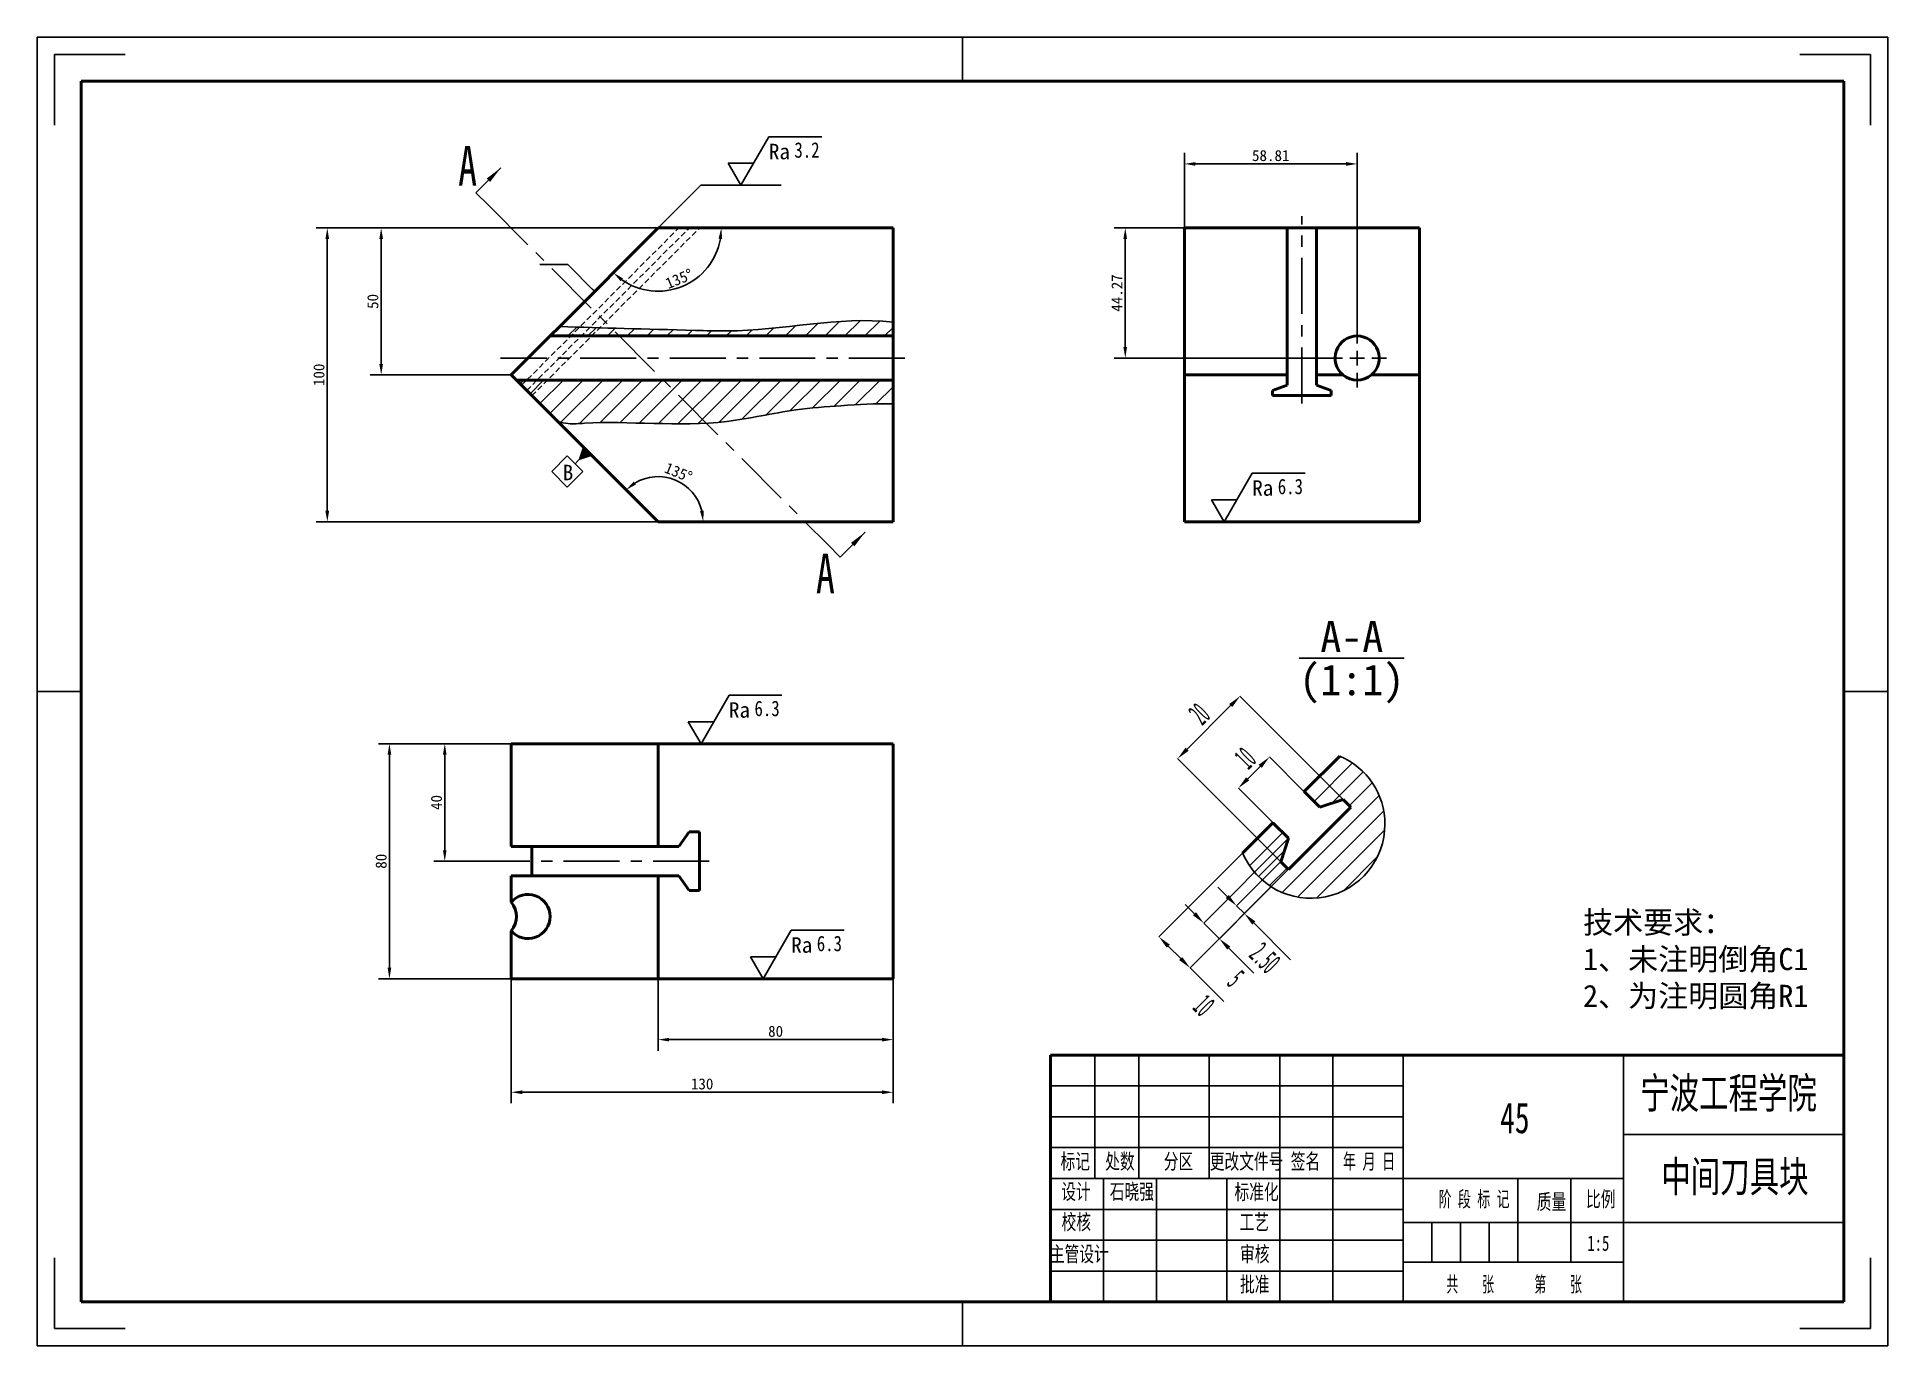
# Model space of a CAD drawing. Header units: millimetres. Extents: x 669 to 1089, y 34 to 331.
import ezdxf

# ---------------------------------------------------------------- set-up
doc = ezdxf.new("R2010")
doc.units = ezdxf.units.MM
doc.header["$PDSIZE"] = -1
doc.linetypes.add('CENTERX2', pattern=[20.32, 12.7, -2.54, 2.54, -2.54])
doc.linetypes.add('HIDDEN', pattern=[1.905, 1.27, -0.635])
for name, color, linetype in [('中心线', 1, 'CENTERX2'), ('剖面线', 4, 'Continuous'), ('尺寸线', 3, 'Continuous'), ('文字', 6, 'Continuous'), ('符号', 4, 'Continuous'), ('细实线', 7, 'Continuous'), ('虚线', 7, 'HIDDEN')]:
    doc.layers.add(name, color=color, linetype=linetype)
doc.layers.add('内框', color=7, linetype='Continuous', lineweight=25)
doc.layers.add('粗实线', color=255, linetype='Continuous', lineweight=50)
doc.styles.add('SLDTEXTSTYLE0', font='TXT', dxfattribs={"width": 0.7, "bigfont": 'bigfont'})
doc.styles.add('SLDTEXTSTYLE1', font='TXT', dxfattribs={"width": 0.7})
doc.styles.add('SLDTEXTSTYLE2', font='TXT', dxfattribs={"width": 0.566667, "bigfont": 'bigfont'})
doc.styles.add('SLDTEXTSTYLE3', font='TXT', dxfattribs={"width": 0.614286, "bigfont": 'bigfont'})
doc.styles.add('SLDTEXTSTYLE4', font='TXT', dxfattribs={"width": 0.62, "bigfont": 'bigfont'})
doc.styles.add('SLDTEXTSTYLE6', font='TXT', dxfattribs={"width": 0.44421})
doc.dimstyles.new('SLDDIMSTYLE3', dxfattribs={"dimtxt": 0.18, "dimasz": 0.8, "dimexe": 0, "dimexo": 0.0625, "dimgap": 0, "dimtad": 0, "dimtih": 1, "dimtoh": 1, "dimdec": 0, "dimrnd": 1e-09, "dimzin": 0, "dimdsep": 46, "dimtxsty": 'Standard', "dimblk1": 'DOT', "dimblk2": 'DOT', "dimsah": 1, "dimcen": 0.09, "dimadec": 0, "dimazin": 0, "dimtfac": 0.8, "dimtdec": 0, "dimtofl": 0, "dimtmove": 0, "dimatfit": 3, "dimldrblk": 'DOT', "dimfxl": 0, "dimfrac": 2, "dimtolj": 1, "dimtzin": 0, "dimarcsym": 0})
doc.dimstyles.new('SLDDIMSTYLE4', dxfattribs={"dimtxt": 5, "dimasz": 3, "dimexe": 0, "dimexo": 0.0625, "dimgap": 1.25, "dimtad": 2, "dimrnd": 1e-09, "dimzin": 12, "dimdsep": 46, "dimtxsty": 'SLDTEXTSTYLE6', "dimsah": 1, "dimcen": 0.09, "dimadec": 0, "dimazin": 3, "dimtfac": 1, "dimtdec": 3, "dimtmove": 0, "dimatfit": 0, "dimfxl": 0, "dimfrac": 2, "dimtolj": 1, "dimtzin": 12, "dimarcsym": 0})
doc.dimstyles.new('SLDDIMSTYLE5', dxfattribs={"dimtxt": 5, "dimasz": 3, "dimexe": 0, "dimexo": 0.0625, "dimgap": 1.25, "dimtad": 2, "dimrnd": 1e-09, "dimzin": 12, "dimdsep": 46, "dimtxsty": 'SLDTEXTSTYLE6', "dimsah": 1, "dimcen": 0.09, "dimadec": 0, "dimazin": 3, "dimtfac": 1, "dimtdec": 3, "dimtofl": 0, "dimtmove": 0, "dimatfit": 3, "dimfxl": 0, "dimfrac": 2, "dimtolj": 1, "dimtzin": 12, "dimarcsym": 0})
doc.dimstyles.new('SLDDIMSTYLE6', dxfattribs={"dimtxt": 5, "dimasz": 3, "dimexe": 0, "dimexo": 0.0625, "dimgap": 1.25, "dimtad": 2, "dimrnd": 1e-09, "dimzin": 4, "dimdsep": 46, "dimtxsty": 'SLDTEXTSTYLE6', "dimsah": 1, "dimcen": 0.09, "dimadec": 0, "dimazin": 1, "dimtfac": 1, "dimtdec": 3, "dimtmove": 0, "dimatfit": 0, "dimfxl": 0, "dimfrac": 2, "dimtolj": 1, "dimtzin": 12, "dimarcsym": 0})
doc.dimstyles.new('副本 ISO-25', dxfattribs={"dimtxt": 2.5, "dimasz": 2.5, "dimexe": 2.5, "dimexo": 0, "dimtad": 1, "dimtoh": 1, "dimlfac": 1.5, "dimdsep": 46, "dimtxsty": 'Standard', "dimcen": 2.5, "dimclrd": 3, "dimclre": 3, "dimadec": 0, "dimazin": 0, "dimtfac": 1, "dimtmove": 0, "dimatfit": 3, "dimfxl": 0, "dimarcsym": 0})
pattern_1 = [(45, (681.826, 38.943), (-2.245064, 2.245064), [])]

# ---------------------------------------------------------------- blocks, each defined once
blk = doc.blocks.new('_Dot')
at = {"color": 0, "linetype": 'ByBlock', "lineweight": -2}
blk.add_line((-0.5, 0), (-1, 0), dxfattribs=at)
at = {"color": 0, "linetype": 'ByBlock', "const_width": 0.5}
blk.add_lwpolyline([(-0.25, 0, 1), (0.25, 0, 1)], format="xyb", close=True, dxfattribs=at)
blk = doc.blocks.new('SW_CENTERMARKSYMBOL_0')
at = {"layer": '中心线', "color": 0}
for p, q in [((0, 3.33), (0, 6.67)), ((-3.33, 0), (-6.67, 0)), ((0, 0), (-1.67, 0)), ((0, 0), (0, 1.67)), ((0, 0), (0, -1.67)), ((0, 0), (1.67, 0)), ((3.33, 0), (6.67, 0)), ((0, -3.33), (0, -6.67))]:
    blk.add_line(p, q, dxfattribs=at)
blk = doc.blocks.new('SW_HATCH_0')
at = {"layer": '剖面线', "color": 0}
for p, q in [((0, 0), (8.73, 8.73)), ((4.15, -0.34), (11.19, 6.7)), ((8.03, -0.95), (13.22, 4.24)), ((-7.19, -20.66), (14.79, 1.32)), ((-3.73, -21.69), (15.82, -2.14)), ((-14.61, -14.61), (-7.07, -7.07)), ((0.53, -21.92), (16.05, -6.4)), ((-12.57, -17.06), (-6.74, -11.23)), ((6.7, -20.24), (14.37, -12.57)), ((-10.11, -19.09), (-6.12, -15.1))]:
    blk.add_line(p, q, dxfattribs=at)
blk = doc.blocks.new('_D_10')
at = {"layer": 'Defpoints', "color": 0}
for p in [(941.75, 160.89), (956.67, 160.12), (949.6, 153.05)]:
    blk.add_point(p, dxfattribs=at)
at = {"layer": '尺寸线', "color": 0, "lineweight": -2}
for p, q in [((946.7, 165.84), (943.87, 163.02)), ((956.63, 160.16), (948.82, 167.97)), ((949.56, 153.09), (941.75, 160.89))]:
    blk.add_line(p, q, dxfattribs=at)
at = {"layer": '尺寸线', "color": 0}
for points in [[(946.35, 166.2), (947.06, 165.49), (948.82, 167.97)], [(943.52, 163.37), (944.23, 162.66), (941.75, 160.89)]]:
    blk.add_solid(points, dxfattribs=at)
at = {"layer": '尺寸线', "color": 0, "insert": (941.52, 169.5), "char_height": 5, "attachment_point": 2, "rotation": 45, "style": 'SLDTEXTSTYLE6'}
blk.add_mtext('\\A1;10', dxfattribs=at)
blk = doc.blocks.new('_D_11')
at = {"layer": 'Defpoints', "color": 0}
for p in [(927.98, 167.59), (965.51, 158.35), (951.37, 144.21)]:
    blk.add_point(p, dxfattribs=at)
at = {"layer": '尺寸线', "color": 0, "lineweight": -2}
for p, q in [((965.47, 158.39), (942.12, 181.74)), ((940, 179.62), (930.1, 169.72)), ((951.32, 144.25), (927.98, 167.59))]:
    blk.add_line(p, q, dxfattribs=at)
at = {"layer": '尺寸线', "color": 0}
for points in [[(939.65, 179.97), (940.36, 179.26), (942.12, 181.74)], [(929.75, 170.07), (930.46, 169.36), (927.98, 167.59)]]:
    blk.add_solid(points, dxfattribs=at)
at = {"layer": '尺寸线', "color": 0, "insert": (931.09, 179.54), "char_height": 5, "attachment_point": 2, "rotation": 45, "style": 'SLDTEXTSTYLE6'}
blk.add_mtext('\\A1;20', dxfattribs=at)
blk = doc.blocks.new('_D_12')
at = {"layer": 'Defpoints', "color": 0}
for p in [(951.37, 144.21), (953.14, 142.44), (941.35, 134.19)]:
    blk.add_point(p, dxfattribs=at)
at = {"layer": '尺寸线', "color": 0, "lineweight": -2}
for p, q in [((951.32, 144.16), (941.35, 134.19)), ((953.09, 142.4), (943.12, 132.43)), ((939.23, 136.32), (937.11, 138.44)), ((941.35, 134.19), (943.12, 132.43)), ((945.24, 130.31), (953.58, 121.97))]:
    blk.add_line(p, q, dxfattribs=at)
at = {"layer": '尺寸线', "color": 0}
for points in [[(939.59, 136.67), (938.88, 135.96), (941.35, 134.19)], [(945.6, 130.66), (944.89, 129.95), (943.12, 132.43)]]:
    blk.add_solid(points, dxfattribs=at)
at = {"layer": '尺寸线', "color": 0, "insert": (949.59, 124.19), "char_height": 5, "attachment_point": 2, "rotation": 315, "style": 'SLDTEXTSTYLE6'}
blk.add_mtext('\\A1;2.50', dxfattribs=at)
blk = doc.blocks.new('_D_13')
at = {"layer": 'Defpoints', "color": 0}
for p in [(953.14, 149.51), (953.14, 142.44), (933.9, 130.28)]:
    blk.add_point(p, dxfattribs=at)
at = {"layer": '尺寸线', "color": 0, "lineweight": -2}
for p, q in [((953.09, 149.47), (933.9, 130.28)), ((953.09, 142.4), (937.44, 126.74)), ((931.78, 132.4), (929.66, 134.52)), ((933.9, 130.28), (937.44, 126.74)), ((939.56, 124.62), (945.25, 118.93))]:
    blk.add_line(p, q, dxfattribs=at)
at = {"layer": '尺寸线', "color": 0}
for points in [[(932.14, 132.75), (931.43, 132.05), (933.9, 130.28)], [(939.91, 124.98), (939.21, 124.27), (937.44, 126.74)]]:
    blk.add_solid(points, dxfattribs=at)
at = {"layer": '尺寸线', "color": 0, "insert": (942.96, 119.46), "char_height": 5, "attachment_point": 2, "rotation": 315, "style": 'SLDTEXTSTYLE6'}
blk.add_mtext('\\A1;5', dxfattribs=at)
blk = doc.blocks.new('_D_14')
at = {"layer": 'Defpoints', "color": 0}
for p in [(942.73, 146.17), (953.14, 142.44), (923.72, 127.17)]:
    blk.add_point(p, dxfattribs=at)
at = {"layer": '尺寸线', "color": 0, "lineweight": -2}
for p, q in [((942.68, 146.13), (923.72, 127.17)), ((953.09, 142.4), (930.79, 120.1)), ((925.84, 125.05), (928.67, 122.22)), ((930.79, 120.1), (938.42, 112.48))]:
    blk.add_line(p, q, dxfattribs=at)
at = {"layer": '尺寸线', "color": 0}
for points in [[(926.2, 125.4), (925.49, 124.7), (923.72, 127.17)], [(929.03, 122.57), (928.32, 121.87), (930.79, 120.1)]]:
    blk.add_solid(points, dxfattribs=at)
at = {"layer": '尺寸线', "color": 0, "insert": (935.73, 113.39), "char_height": 5, "attachment_point": 2, "rotation": 315, "style": 'SLDTEXTSTYLE6'}
blk.add_mtext('\\A1;10', dxfattribs=at)
blk = doc.blocks.new('*D27')
at = {"layer": 'Defpoints', "color": 0}
for p in [(810.08, 288), (810.08, 288), (863.41, 288), (810.08, 273.65), (787.75, 265.67)]:
    blk.add_point(p, dxfattribs=at)
at = {"layer": '尺寸线', "color": 3, "lineweight": -2}
blk.add_arc((810.08, 288), 14.35, 234.9923, 350.0077, dxfattribs=at)
at = {"layer": '尺寸线', "color": 3}
for points in [[(823.8, 285.55), (824.63, 285.47), (824.43, 288)], [(801.58, 275.92), (802.11, 276.56), (799.93, 277.85)]]:
    blk.add_solid(points, dxfattribs=at)
at = {"layer": '尺寸线', "color": 0, "insert": (814.86, 276.47), "char_height": 2.5, "attachment_point": 5, "rotation": 22.5}
blk.add_mtext('135°', dxfattribs=at)
blk = doc.blocks.new('*D28')
at = {"layer": 'Defpoints', "color": 0}
for p in [(747.25, 288), (810.08, 288), (776.75, 254.67)]:
    blk.add_point(p, dxfattribs=at)
at = {"layer": '尺寸线', "color": 3, "lineweight": -2}
for p, q in [((810.08, 288), (744.75, 288)), ((747.25, 257.17), (747.25, 285.5)), ((776.75, 254.67), (744.75, 254.67))]:
    blk.add_line(p, q, dxfattribs=at)
at = {"layer": '尺寸线', "color": 3}
for points in [[(746.83, 285.5), (747.67, 285.5), (747.25, 288)], [(746.83, 257.17), (747.67, 257.17), (747.25, 254.67)]]:
    blk.add_solid(points, dxfattribs=at)
at = {"layer": '尺寸线', "color": 0, "insert": (745.37, 271.33), "char_height": 2.5, "attachment_point": 5, "rotation": 90}
blk.add_mtext('50', dxfattribs=at)
blk = doc.blocks.new('*D29')
at = {"layer": 'Defpoints', "color": 0}
for p in [(810.08, 288), (735.02, 221.33), (810.08, 221.33)]:
    blk.add_point(p, dxfattribs=at)
at = {"layer": '尺寸线', "color": 3, "lineweight": -2}
for p, q in [((810.08, 288), (732.52, 288)), ((735.02, 285.5), (735.02, 223.83)), ((810.08, 221.33), (732.52, 221.33))]:
    blk.add_line(p, q, dxfattribs=at)
at = {"layer": '尺寸线', "color": 3}
for points in [[(734.6, 285.5), (735.44, 285.5), (735.02, 288)], [(734.6, 223.83), (735.44, 223.83), (735.02, 221.33)]]:
    blk.add_solid(points, dxfattribs=at)
at = {"layer": '尺寸线', "color": 0, "insert": (733.14, 254.67), "char_height": 2.5, "attachment_point": 5, "rotation": 90}
blk.add_mtext('100', dxfattribs=at)
blk = doc.blocks.new('*D30')
at = {"layer": 'Defpoints', "color": 0}
for p in [(968.71, 302.53), (929.5, 288), (968.71, 265.16)]:
    blk.add_point(p, dxfattribs=at)
at = {"layer": '尺寸线', "color": 3, "lineweight": -2}
for p, q in [((929.5, 288), (929.5, 305.03)), ((932, 302.53), (966.21, 302.53)), ((968.71, 265.16), (968.71, 305.03))]:
    blk.add_line(p, q, dxfattribs=at)
at = {"layer": '尺寸线', "color": 3}
for points in [[(932, 302.95), (932, 302.12), (929.5, 302.53)], [(966.21, 302.95), (966.21, 302.12), (968.71, 302.53)]]:
    blk.add_solid(points, dxfattribs=at)
at = {"layer": '尺寸线', "color": 0, "insert": (949.1, 304.41), "char_height": 2.5, "attachment_point": 5}
blk.add_mtext('58.81', dxfattribs=at)
blk = doc.blocks.new('*D31')
at = {"layer": 'Defpoints', "color": 0}
for p in [(929.5, 288), (916.09, 258.49), (962.04, 258.49)]:
    blk.add_point(p, dxfattribs=at)
at = {"layer": '尺寸线', "color": 3, "lineweight": -2}
for p, q in [((929.5, 288), (913.59, 288)), ((916.09, 285.5), (916.09, 260.99)), ((962.04, 258.49), (913.59, 258.49))]:
    blk.add_line(p, q, dxfattribs=at)
at = {"layer": '尺寸线', "color": 3}
for points in [[(915.67, 285.5), (916.5, 285.5), (916.09, 288)], [(915.67, 260.99), (916.5, 260.99), (916.09, 258.49)]]:
    blk.add_solid(points, dxfattribs=at)
at = {"layer": '尺寸线', "color": 0, "insert": (914.21, 273.24), "char_height": 2.5, "attachment_point": 5, "rotation": 90}
blk.add_mtext('44.27', dxfattribs=at)
blk = doc.blocks.new('*D32')
at = {"layer": 'Defpoints', "color": 0}
for p in [(787.32, 244.09), (817.33, 228.58), (810.08, 221.33), (810.08, 221.33), (863.41, 221.33)]:
    blk.add_point(p, dxfattribs=at)
at = {"layer": '尺寸线', "color": 3, "lineweight": -2}
blk.add_arc((810.08, 221.33), 10.25, 14.0155, 120.9845, dxfattribs=at)
at = {"layer": '尺寸线', "color": 3}
for points in [[(805.06, 229.79), (804.55, 230.45), (802.84, 228.58)], [(820.44, 223.87), (819.61, 223.76), (820.33, 221.33)]]:
    blk.add_solid(points, dxfattribs=at)
at = {"layer": '尺寸线', "color": 0, "insert": (814.72, 232.53), "char_height": 2.5, "attachment_point": 5, "rotation": 337.5}
blk.add_mtext('135°', dxfattribs=at)
blk = doc.blocks.new('*D33')
at = {"layer": 'Defpoints', "color": 0}
for p in [(761.68, 170.98), (776.75, 170.98), (771.33, 144.31)]:
    blk.add_point(p, dxfattribs=at)
at = {"layer": '尺寸线', "color": 3, "lineweight": -2}
for p, q in [((776.75, 170.98), (759.18, 170.98)), ((761.68, 146.81), (761.68, 168.48)), ((771.33, 144.31), (759.18, 144.31))]:
    blk.add_line(p, q, dxfattribs=at)
at = {"layer": '尺寸线', "color": 3}
for points in [[(761.26, 168.48), (762.09, 168.48), (761.68, 170.98)], [(761.26, 146.81), (762.09, 146.81), (761.68, 144.31)]]:
    blk.add_solid(points, dxfattribs=at)
at = {"layer": '尺寸线', "color": 0, "insert": (759.8, 157.65), "char_height": 2.5, "attachment_point": 5, "rotation": 90}
blk.add_mtext('40', dxfattribs=at)
blk = doc.blocks.new('*D34')
at = {"layer": 'Defpoints', "color": 0}
for p in [(776.75, 170.98), (749.12, 117.65), (776.75, 117.65)]:
    blk.add_point(p, dxfattribs=at)
at = {"layer": '尺寸线', "color": 3, "lineweight": -2}
for p, q in [((776.75, 170.98), (746.62, 170.98)), ((749.12, 168.48), (749.12, 120.15)), ((776.75, 117.65), (746.62, 117.65))]:
    blk.add_line(p, q, dxfattribs=at)
at = {"layer": '尺寸线', "color": 3}
for points in [[(748.71, 168.48), (749.54, 168.48), (749.12, 170.98)], [(748.71, 120.15), (749.54, 120.15), (749.12, 117.65)]]:
    blk.add_solid(points, dxfattribs=at)
at = {"layer": '尺寸线', "color": 0, "insert": (747.25, 144.31), "char_height": 2.5, "attachment_point": 5, "rotation": 90}
blk.add_mtext('80', dxfattribs=at)
blk = doc.blocks.new('*D35')
at = {"layer": 'Defpoints', "color": 0}
for p in [(810.08, 117.65), (863.41, 117.65), (863.41, 103.83)]:
    blk.add_point(p, dxfattribs=at)
at = {"layer": '尺寸线', "color": 3, "lineweight": -2}
for p, q in [((810.08, 117.65), (810.08, 101.33)), ((863.41, 117.65), (863.41, 101.33)), ((812.58, 103.83), (860.91, 103.83))]:
    blk.add_line(p, q, dxfattribs=at)
at = {"layer": '尺寸线', "color": 3}
for points in [[(812.58, 104.25), (812.58, 103.42), (810.08, 103.83)], [(860.91, 104.25), (860.91, 103.42), (863.41, 103.83)]]:
    blk.add_solid(points, dxfattribs=at)
at = {"layer": '尺寸线', "color": 0, "insert": (836.75, 105.71), "char_height": 2.5, "attachment_point": 5}
blk.add_mtext('80', dxfattribs=at)
blk = doc.blocks.new('*D36')
at = {"layer": 'Defpoints', "color": 0}
for p in [(776.75, 117.65), (863.41, 117.65), (863.41, 91.89)]:
    blk.add_point(p, dxfattribs=at)
at = {"layer": '尺寸线', "color": 3, "lineweight": -2}
for p, q in [((776.75, 117.65), (776.75, 89.39)), ((863.41, 117.65), (863.41, 89.39)), ((779.25, 91.89), (860.91, 91.89))]:
    blk.add_line(p, q, dxfattribs=at)
at = {"layer": '尺寸线', "color": 3}
for points in [[(779.25, 92.31), (779.25, 91.48), (776.75, 91.89)], [(860.91, 92.31), (860.91, 91.48), (863.41, 91.89)]]:
    blk.add_solid(points, dxfattribs=at)
at = {"layer": '尺寸线', "color": 0, "insert": (820.08, 93.77), "char_height": 2.5, "attachment_point": 5}
blk.add_mtext('130', dxfattribs=at)
blk = doc.blocks.new('表面粗糙度')
at = {"layer": '符号'}
for p, q in [((0, 0), (6.35, 11)), ((6.35, 11), (18.35, 11)), ((-2.89, 5), (2.89, 5)), ((-2.89, 5), (2.89, 5)), ((-2.89, 5), (0, 0))]:
    blk.add_line(p, q, dxfattribs=at)
at = {"layer": '符号', "insert": (6.35, 9.41), "char_height": 3.5, "attachment_point": 1}
blk.add_mtext_dynamic_manual_height_columns('Ra', width=13.1483, gutter_width=25, heights=[0], dxfattribs=at)
at = {"layer": '符号', "width": 0.8}
blk.add_attdef('RA', (12.13, 6.26), '', height=3.5, dxfattribs=at)
blk = doc.blocks.new('新块')
at = {"layer": '尺寸线'}
for p, q in [((2.5, 9), (-2.5, 9)), ((-2.5, 9), (-2.5, 4)), ((2.5, 4), (2.5, 9)), ((-2.5, 4), (2.5, 4)), ((0, 4), (0, 3)), ((0, 3), (0, 0))]:
    blk.add_line(p, q, dxfattribs=at)
blk.add_lwpolyline([(0, 0, 3, 0, 0), (0, 3, 0, 0, 0)], format="xyseb", dxfattribs=at)

msp = doc.modelspace()

# ---------------------------------------------------------------- hatches: boundary and pattern name
at = {"layer": '剖面线'}
h = msp.add_hatch(dxfattribs=at)
h.set_pattern_fill('ANSI31', color=256, style=0)
h.set_pattern_definition(pattern_1)
edge = h.paths.add_edge_path(flags=0)
edge.add_line((785.5701, 263.4885), (863.4146, 263.4885))
edge.add_line((863.4146, 263.4885), (863.4146, 266.6574))
edge.add_spline(control_points=[(863.4146, 266.6574), (850.7935, 267.9585), (836.0614, 264.171), (808.7143, 265.0947), (797.5021, 265.2422), (787.7535, 265.6719)], knot_values=[0.86944528, 0.86944528, 0.86944528, 0.86944528, 0.97916996, 1, 1.10448481, 1.10448481, 1.10448481, 1.10448481], weights=[1, 1, 1, 1, 1, 1], degree=3, periodic=0)
edge.add_line((787.7535, 265.6719), (785.5701, 263.4885))
h = msp.add_hatch(dxfattribs=at)
h.set_pattern_fill('ANSI31', color=256, style=0)
h.set_pattern_definition(pattern_1)
edge = h.paths.add_edge_path(flags=0)
edge.add_spline(control_points=[(787.3222, 244.0922), (788.0905, 243.865), (789.9901, 243.4301), (801.5231, 244.4726), (820.4287, 242.1221), (839.3019, 246.7923), (852.7149, 247.7662), (859.3286, 248.161), (863.4146, 248.0846)], knot_values=[0.46919662, 0.46919662, 0.46919662, 0.46919662, 0.47814312, 0.49089833, 0.58626529, 0.63242929, 0.66222469, 0.69974828, 0.69974828, 0.69974828, 0.69974828], weights=[1, 1, 1, 1, 1, 1, 1, 1, 1], degree=3, periodic=0)
edge.add_line((863.4146, 248.0846), (863.4146, 253.4885))
edge.add_line((863.4146, 253.4885), (777.9258, 253.4885))
edge.add_line((777.9258, 253.4885), (787.3222, 244.0922))

# ---------------------------------------------------------------- linework, layer by layer
for points, knots in [([(863.4146, 266.6574), (850.7935, 267.9585), (836.0614, 264.171), (808.7143, 265.0947), (797.5021, 265.2422), (787.7535, 265.6719)], [0.869445283, 0.869445283, 0.869445283, 0.869445283, 0.979169964, 1, 1.104484806, 1.104484806, 1.104484806, 1.104484806]), ([(787.3222, 244.0922), (788.0905, 243.865), (789.9901, 243.4301), (801.5231, 244.4726), (820.4287, 242.1221), (839.3019, 246.7923), (852.7149, 247.7662), (859.3286, 248.161), (863.4146, 248.0846)], [0.46919662, 0.46919662, 0.46919662, 0.46919662, 0.478143117, 0.490898329, 0.58626529, 0.632429289, 0.662224694, 0.699748277, 0.699748277, 0.699748277, 0.699748277])]:
    msp.add_open_spline(points, degree=3, knots=knots)
at = {"layer": '中心线'}
for p, q in [((771.5764, 293.1713), (848.5862, 216.1615)), ((956.1671, 248.1703), (956.1671, 290.6664)), ((866.0813, 258.4885), (774.3281, 258.4885)), ((821.652, 144.3121), (771.3326, 144.3121))]:
    msp.add_line(p, q, dxfattribs=at)
at = {"layer": '内框'}
for start, end in [(359.999996, 67.106163), (202.893838, 0)]:
    msp.add_arc((958.206, 152.7106), 16.8021, start, end, dxfattribs=at)
at = {"layer": '剖面线', "linetype": 'Continuous'}
for p, q in [((768.7479, 295.9997), (774.4048, 301.6566)), ((851.4146, 213.3331), (857.0715, 218.9899))]:
    msp.add_line(p, q, dxfattribs=at)
at = {"layer": '剖面线'}
for p, q in [((768.7479, 295.9997), (771.5764, 293.1713)), ((851.4146, 213.3331), (848.5862, 216.1615))]:
    msp.add_line(p, q, dxfattribs=at)
for points in [[(774.4048, 301.6566), (771.1875, 299.2171), (771.9653, 298.4392)], [(857.0715, 218.9899), (853.8541, 216.5504), (854.6319, 215.7726)]]:
    msp.add_solid(points, dxfattribs=at)
at = {"layer": '尺寸线'}
for p, q in [((810.0813, 287.9997), (819.7641, 297.6826)), ((819.7641, 297.6826), (838.0012, 297.6826))]:
    msp.add_line(p, q, dxfattribs=at)
at = {"layer": '粗实线'}
for p, q in [((679.1572, 44.3245), (679.1572, 321.3245)), ((679.1572, 321.3245), (1079.1572, 321.3245)), ((1023.1572, 321.3245), (1079.1572, 321.3245)), ((1079.1572, 321.3245), (1079.1572, 44.3245)), ((1079.1572, 321.3245), (1079.1572, 141.3245)), ((787.7535, 265.6719), (810.0813, 287.9997)), ((810.0813, 287.9997), (863.4146, 287.9997)), ((863.4146, 266.6574), (863.4146, 287.9997)), ((929.5004, 254.6664), (929.5004, 287.9997)), ((929.5004, 287.9997), (952.8337, 287.9997)), ((952.8337, 287.9997), (952.8337, 254.6664)), ((959.5004, 287.9997), (952.8337, 287.9997)), ((959.5004, 287.9997), (982.8337, 287.9997)), ((959.5004, 254.6664), (959.5004, 287.9997)), ((982.8337, 254.6664), (982.8337, 287.9997)), ((785.5701, 263.4885), (787.7535, 265.6719)), ((863.4146, 266.6574), (863.4146, 263.4885)), ((776.7479, 254.6664), (785.5701, 263.4885)), ((863.4146, 263.4885), (785.5701, 263.4885)), ((863.4146, 253.4885), (863.4146, 263.4885)), ((777.9258, 253.4885), (776.7479, 254.6664)), ((777.9258, 253.4885), (863.4146, 253.4885)), ((787.3222, 244.0922), (777.9258, 253.4885)), ((863.4146, 253.4885), (863.4146, 248.0846)), ((929.5004, 254.6664), (952.8337, 254.6664)), ((929.5004, 221.3331), (929.5004, 254.6664)), ((952.8337, 252.3094), (949.5004, 251.1309)), ((952.8337, 254.6664), (952.8337, 252.3094)), ((959.5004, 254.6664), (965.4817, 254.6664)), ((959.5004, 252.3094), (959.5004, 254.6664)), ((962.8337, 251.1309), (959.5004, 252.3094)), ((971.9288, 254.6664), (982.8337, 254.6664)), ((982.8337, 221.3331), (982.8337, 254.6664)), ((863.4146, 221.3331), (863.4146, 248.0846)), ((949.5004, 251.1309), (949.5004, 249.9523)), ((949.5004, 249.9523), (962.8337, 249.9523)), ((962.8337, 249.9523), (962.8337, 251.1309)), ((810.0813, 221.3331), (787.3222, 244.0922)), ((863.4146, 221.3331), (810.0813, 221.3331)), ((929.5004, 221.3331), (982.8337, 221.3331)), ((776.7479, 170.9788), (776.7479, 147.6454)), ((776.7479, 170.9788), (810.0813, 170.9788)), ((810.0813, 170.9788), (810.0813, 147.6454)), ((810.0813, 170.9788), (863.4146, 170.9788)), ((863.4146, 117.6454), (863.4146, 170.9788)), ((956.6711, 160.1178), (964.7425, 168.1892)), ((956.6711, 160.1178), (960.2066, 156.5822)), ((967.2777, 156.5822), (953.1355, 142.4401)), ((960.2066, 156.5822), (965.5099, 158.35)), ((965.5099, 158.35), (967.2777, 156.5822)), ((942.7275, 146.1741), (949.6, 153.0467)), ((953.1355, 149.5112), (949.6, 153.0467)), ((810.0813, 147.6454), (776.7479, 147.6454)), ((781.462, 147.6454), (781.462, 140.9788)), ((814.7953, 147.6454), (810.0813, 147.6454)), ((817.1523, 150.9788), (814.7953, 147.6454)), ((819.5094, 150.9788), (817.1523, 150.9788)), ((819.5094, 137.6454), (819.5094, 150.9788)), ((951.3678, 144.2079), (953.1355, 149.5112)), ((953.1355, 142.4401), (951.3678, 144.2079)), ((776.7479, 140.9788), (776.7479, 134.9975)), ((776.7479, 140.9788), (810.0813, 140.9788)), ((810.0813, 140.9788), (810.0813, 117.6454)), ((810.0813, 140.9788), (814.7953, 140.9788)), ((814.7953, 140.9788), (817.1523, 137.6454)), ((817.1523, 137.6454), (819.5094, 137.6454)), ((776.7479, 128.5504), (776.7479, 117.6454)), ((776.7479, 117.6454), (810.0813, 117.6454)), ((810.0813, 117.6454), (863.4146, 117.6454)), ((899.1572, 100.3245), (899.1572, 44.3245)), ((899.1572, 100.3245), (1079.1572, 100.3245)), ((1079.1572, 44.3245), (679.1572, 44.3245)), ((1079.1572, 44.3245), (899.1572, 44.3245))]:
    msp.add_line(p, q, dxfattribs=at)
for centre, start, end in [((968.7052, 258.4885), 310.143579, 229.856421), ((968.7052, 258.4885), 229.856421, 310.143579), ((780.5701, 131.7739), 220.143579, 139.856421), ((772.9258, 131.7739), 319.856421, 40.143579)]:
    msp.add_arc(centre, 5, start, end, dxfattribs=at)
at = {"layer": '细实线'}
for p, q in [((669.1572, 34.3245), (669.1572, 331.3245)), ((669.1572, 331.3245), (1089.1572, 331.3245)), ((879.1572, 321.3245), (879.1572, 331.3245)), ((1089.1572, 331.3245), (1089.1572, 34.3245)), ((673.1572, 327.3245), (673.1572, 311.3245)), ((673.1572, 327.3245), (689.1572, 327.3245)), ((1085.1572, 327.3245), (1069.1572, 327.3245)), ((1085.1572, 327.3245), (1085.1572, 311.3245)), ((810.0813, 287.9997), (819.7641, 297.6826)), ((819.7641, 297.6826), (838.0012, 297.6826)), ((669.1572, 182.8245), (679.1572, 182.8245)), ((1079.1572, 182.8245), (1089.1572, 182.8245)), ((899.1572, 100.3245), (1079.1572, 100.3245)), ((899.1572, 44.3245), (899.1572, 100.3245)), ((909.1572, 100.3245), (909.1572, 72.3245)), ((919.1572, 100.3245), (919.1572, 72.3245)), ((935.1572, 100.3245), (935.1572, 72.3245)), ((951.1572, 100.3245), (951.1572, 72.3245)), ((963.1572, 100.3245), (963.1572, 44.3245)), ((979.1572, 100.3245), (979.1572, 44.3245)), ((1029.1572, 44.3245), (1029.1572, 100.3245)), ((1079.1572, 100.3245), (1079.1572, 44.3245)), ((899.1572, 93.3245), (979.1572, 93.3245)), ((899.1572, 86.3245), (979.1572, 86.3245)), ((1029.1572, 82.3245), (1079.1572, 82.3245)), ((899.1572, 79.3245), (979.1572, 79.3245)), ((899.1572, 72.3245), (1029.1572, 72.3245)), ((911.1572, 72.3245), (911.1572, 44.3245)), ((923.1572, 72.3245), (923.1572, 44.3245)), ((939.1572, 72.3245), (939.1572, 44.3245)), ((951.1572, 72.3245), (951.1572, 44.3245)), ((1005.1572, 53.3245), (1005.1572, 72.3245)), ((1017.1572, 53.3245), (1017.1572, 72.3245)), ((899.1572, 65.3245), (979.1572, 65.3245)), ((979.1572, 62.3245), (1029.1572, 62.3245)), ((985.6572, 62.3245), (985.6572, 53.3245)), ((992.1572, 62.3245), (992.1572, 53.3245)), ((998.6572, 62.3245), (998.6572, 53.3245)), ((1029.1572, 62.3245), (1079.1572, 62.3245)), ((899.1572, 58.3245), (979.1572, 58.3245)), ((673.1572, 38.3245), (673.1572, 54.3245)), ((899.1572, 51.3245), (979.1572, 51.3245)), ((979.1572, 53.3245), (1029.1572, 53.3245)), ((1085.1572, 38.3245), (1085.1572, 54.3245)), ((879.1572, 34.3245), (879.1572, 44.3245)), ((673.1572, 38.3245), (689.1572, 38.3245)), ((1085.1572, 38.3245), (1069.1572, 38.3245)), ((1089.1572, 34.3245), (669.1572, 34.3245))]:
    msp.add_line(p, q, dxfattribs=at)
at = {"layer": '虚线'}
for p, q in [((779.105, 252.3094), (814.7953, 287.9997)), ((780.2835, 251.1309), (817.1523, 287.9997)), ((781.462, 249.9523), (819.5094, 287.9997))]:
    msp.add_line(p, q, dxfattribs=at)

# ---------------------------------------------------------------- block references
at = {"layer": '中心线'}
msp.add_blockref('SW_CENTERMARKSYMBOL_0', (968.7052, 258.4885), dxfattribs=at)
at = {"layer": '剖面线'}
msp.add_blockref('SW_HATCH_0', (958.9161, 157.8727), dxfattribs=at)
at = {"layer": '尺寸线'}
for p, values in [((828.8827, 297.6826), {'RA': '3.2'}), ((938.569, 221.3331), {'RA': '6.3'}), ((819.8252, 170.9788), {'RA': '6.3'}), ((833.9629, 117.6454), {'RA': '6.3'})]:
    msp.add_blockref('表面粗糙度', p, dxfattribs=at).add_auto_attribs(values)
at = {"layer": '尺寸线', "rotation": 135.0000000037558}
msp.add_blockref('新块', (794.0736, 237.3408), dxfattribs=at)

# ---------------------------------------------------------------- texts
at = {"layer": '剖面线', "char_height": 9, "attachment_point": 1, "style": 'SLDTEXTSTYLE1'}
for insert in [(764.7186, 306.627), (845.9081, 214.133)]:
    msp.add_mtext('A', dxfattribs=dict(at, insert=insert))
at = {"layer": '尺寸线', "attachment_point": 1}
for s, width, insert, char_height in [('B', 4.635444, (788.4612, 234.2651), 3.5), ('\\A1;{\\H0.7x;\\SA-A/(1:1);}', 33.272665, (955.5851, 198.7849), 10)]:
    msp.add_mtext_dynamic_manual_height_columns(s, width=width, gutter_width=25, heights=[0], dxfattribs=dict(at, insert=insert, char_height=char_height))
at = {"layer": '文字', "insert": (1019.9697, 132.94), "char_height": 5, "attachment_point": 1}
msp.add_mtext_dynamic_manual_height_columns('{\\fFangSong_GB2312|b0|i0|c134|p49;技术要求：\\P1、未注明倒角C1\\P2、为注明圆角R1}', width=54.021302, gutter_width=25, heights=[0], dxfattribs=at)
at = {"layer": '文字', "attachment_point": 2}
for s, insert, char_height, style in [('{\\fFangSong_GB2312|b0|i0|c134|p49;宁波工程学院}', (1052.9882, 95.2146), 7, 'SLDTEXTSTYLE0'), ('{\\fFangSong_GB2312|b0|i0|c134|p49;45}', (1004.491, 89.6091), 7, 'SLDTEXTSTYLE1'), ('{\\fFangSong_GB2312|b0|i0|c134|p49;标记}', (904.7316, 77.964), 3.5, 'SLDTEXTSTYLE0'), ('{\\fFangSong_GB2312|b0|i0|c134|p49;处数}', (914.8879, 77.964), 3.5, 'SLDTEXTSTYLE0'), ('{\\fFangSong_GB2312|b0|i0|c134|p49;分区}', (928.1556, 77.964), 3.5, 'SLDTEXTSTYLE0'), ('{\\fFangSong_GB2312|b0|i0|c134|p49;更改文件号}', (943.6126, 77.964), 3.5, 'SLDTEXTSTYLE0'), ('{\\fFangSong_GB2312|b0|i0|c134|p49;签名}', (956.9667, 77.964), 3.5, 'SLDTEXTSTYLE0'), ('{\\fFangSong_GB2312|b0|i0|c134|p49;年 月 日}', (971.3995, 77.964), 3.5, 'SLDTEXTSTYLE4'), ('{\\fFangSong_GB2312|b0|i0|c134|p49;中间刀具块}', (1054.4388, 76.272), 7, 'SLDTEXTSTYLE0'), ('{\\fFangSong_GB2312|b0|i0|c134|p49;设计}', (904.9175, 71.105), 3.5, 'SLDTEXTSTYLE0'), ('{\\fFangSong_GB2312|b0|i0|c134|p49;石晓强}', (917.5906, 71.105), 3.5, 'SLDTEXTSTYLE0'), ('{\\fFangSong_GB2312|b0|i0|c134|p49;标准化}', (945.8838, 71.0385), 3.5, 'SLDTEXTSTYLE0'), ('{\\fFangSong_GB2312|b0|i0|c134|p49;阶 段 标 记}', (995.2332, 69.4149), 3.5, 'SLDTEXTSTYLE3'), ('{\\fFangSong_GB2312|b0|i0|c134|p49;质量}', (1012.8101, 68.8061), 3.5, 'SLDTEXTSTYLE0'), ('{\\fFangSong_GB2312|b0|i0|c134|p49;比例}', (1023.9871, 69.4149), 3.5, 'SLDTEXTSTYLE0'), ('{\\fFangSong_GB2312|b0|i0|c134|p49;校核}', (904.9892, 64.2258), 3.5, 'SLDTEXTSTYLE0'), ('{\\fFangSong_GB2312|b0|i0|c134|p49;工艺}', (945.3564, 64.1894), 3.5, 'SLDTEXTSTYLE0'), ('{\\fFangSong_GB2312|b0|i0|c134|p49;1:5}', (1023.4329, 59.4083), 3.5, 'SLDTEXTSTYLE1'), ('{\\fFangSong_GB2312|b0|i0|c134|p49;主管设计}', (905.6763, 56.9461), 3.5, 'SLDTEXTSTYLE0'), ('{\\fFangSong_GB2312|b0|i0|c134|p49;审核}', (945.4691, 56.9461), 3.5, 'SLDTEXTSTYLE0'), ('{\\fFangSong_GB2312|b0|i0|c134|p49;批准}', (945.4691, 50.0697), 3.5, 'SLDTEXTSTYLE0'), ('{\\fFangSong_GB2312|b0|i0|c134|p49;共    张}', (994.3582, 50.0782), 3.5, 'SLDTEXTSTYLE2'), ('{\\fFangSong_GB2312|b0|i0|c134|p49;第    张}', (1014.3159, 50.0782), 3.5, 'SLDTEXTSTYLE2')]:
    msp.add_mtext(s, dxfattribs=dict(at, insert=insert, char_height=char_height, style=style))

# ---------------------------------------------------------------- dimensions: what is measured, and where the dimension line sits
at = {"layer": '尺寸线'}
for base, p1, p2, picture, middle in [((968.7052, 302.5341), (929.5004, 287.9997), (968.7052, 265.1552), '*D30', (949.1028, 304.4091)), ((863.4146, 91.8922), (776.7479, 117.6454), (863.4146, 117.6454), '*D36', (820.0813, 93.7672)), ((863.4146, 103.8341), (810.0813, 117.6454), (863.4146, 117.6454), '*D35', (836.7479, 105.7091))]:
    dim = msp.add_linear_dim(base=base, p1=p1, p2=p2, dimstyle='副本 ISO-25', dxfattribs=at)
    dim.commit()
    dim.dimension.update_dxf_attribs({"geometry": picture, "text_midpoint": middle})
for base, p1, p2, picture, middle in [((735.0193, 221.3331), (810.0813, 287.9997), (810.0813, 221.3331), '*D29', (733.1443, 254.6664)), ((747.2499, 287.9997), (776.7479, 254.6664), (810.0813, 287.9997), '*D28', (745.3749, 271.3331)), ((916.0863, 258.4885), (929.5004, 287.9997), (962.0386, 258.4885), '*D31', (914.2113, 273.2441)), ((749.1234, 117.6454), (776.7479, 170.9788), (776.7479, 117.6454), '*D34', (747.2484, 144.3121)), ((761.677, 170.9788), (771.3326, 144.3121), (776.7479, 170.9788), '*D33', (759.802, 157.6454))]:
    dim = msp.add_linear_dim(base=base, p1=p1, p2=p2, angle=90, dimstyle='副本 ISO-25', dxfattribs=at)
    dim.commit()
    dim.dimension.update_dxf_attribs({"geometry": picture, "text_midpoint": middle})
for base, line1, line2, picture, middle in [((810.0813, 273.6466), ((787.7535, 265.6719), (810.0813, 287.9997)), ((810.0813, 287.9997), (863.4146, 287.9997)), '*D27', (814.8565, 276.4714)), ((817.326, 228.5778), ((863.4146, 221.3331), (810.0813, 221.3331)), ((810.0813, 221.3331), (787.3222, 244.0922)), '*D32', (814.7196, 232.531))]:
    dim = msp.add_angular_dim_2l(base=base, line1=line1, line2=line2, dimstyle='副本 ISO-25', dxfattribs=at)
    dim.commit()
    dim.dimension.update_dxf_attribs({"geometry": picture, "text_midpoint": middle})
for base, p1, p2, angle, dimstyle, picture, middle in [((927.9807, 167.5949), (965.5099, 158.35), (951.3678, 144.2079), 45, 'SLDDIMSTYLE5', '_D_11', (935.5111, 175.1253)), ((941.7527, 160.894), (956.6711, 160.1178), (949.6, 153.0467), 45, 'SLDDIMSTYLE4', '_D_10', (945.9389, 165.0801)), ((933.9042, 130.2798), (953.1355, 142.4401), (953.1355, 149.5112), 315, 'SLDDIMSTYLE4', '_D_13', (943.8436, 120.3404)), ((923.7232, 127.1699), (953.1355, 142.4401), (942.7275, 146.1741), 315, 'SLDDIMSTYLE5', '_D_14', (936.6168, 114.2763)), ((941.3549, 134.195), (953.1355, 142.4401), (951.3678, 144.2079), 315, 'SLDDIMSTYLE6', '_D_12', (950.4741, 125.0758))]:
    dim = msp.add_linear_dim(base=base, p1=p1, p2=p2, angle=angle, dimstyle=dimstyle, dxfattribs=at)
    dim.commit()
    dim.dimension.update_dxf_attribs({"geometry": picture, "text_midpoint": middle, "dimtype": 160})

# ---------------------------------------------------------------- leaders
msp.add_leader([(795.6876, 273.6061), (789.5699, 279.7239), (783.2199, 279.7239)], dimstyle='SLDDIMSTYLE3', dxfattribs=at)

doc.saveas('drawing.dxf')
